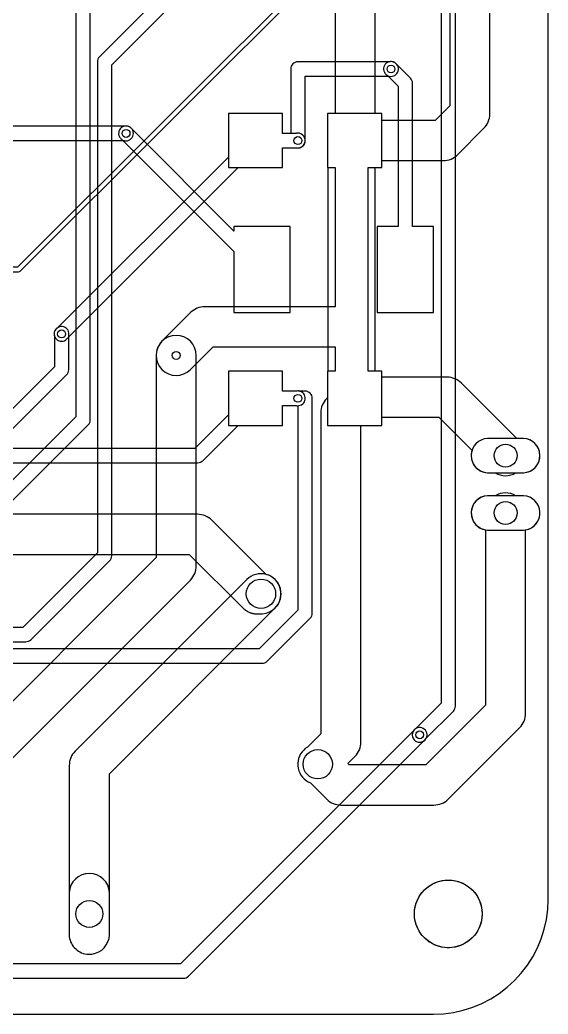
# Model space of a CAD drawing. Header units: millimetres. Extents: x 0 to 174, y 0 to 90.
# Drawn here: x 150.55 to 173.97, y 0 to 44.09 of the extents above; entities that cross this region are included whole.
import ezdxf

# ---------------------------------------------------------------- set-up
doc = ezdxf.new("R2010")
doc.units = ezdxf.units.MM

msp = doc.modelspace()

# ---------------------------------------------------------------- linework, layer by layer
at = {"layer": '16_copper'}
for points in [[(169.609, 47.257), (169.609, 40.275), (168.957, 39.624), (166.595, 39.624), (166.595, 39.935), (164.195, 39.935), (164.195, 37.535), (164.529, 37.535), (164.529, 31.369), (158.75, 31.369, 0.198912), (158.121, 31.109), (156.851, 29.839, 1), (158.109, 28.581), (159.118, 29.591), (164.529, 29.591), (164.529, 28.505), (164.195, 28.505), (164.195, 26.105), (166.595, 26.105), (166.595, 26.467), (169.126, 26.467), (170.597, 24.996, 0.492232), (171.286, 24.003), (171.628, 24.003, 0.276989), (172.542, 24.003), (172.884, 24.003, 0.95208), (172.884, 25.527), (172.58, 25.527), (170.123, 27.984, 0.198912), (169.494, 28.245), (166.595, 28.245), (166.595, 28.505), (166.306, 28.505), (166.306, 37.535), (166.595, 37.535), (166.595, 37.846), (169.325, 37.846, 0.198912), (169.954, 38.106), (171.126, 39.279, 0.198912), (171.387, 39.907), (171.387, 47.625, 0.198912)], [(163.728, 46.397), (150.453, 33.122), (146.832, 33.122, 0.143081), (146.354, 33.285), (144.476, 33.285, 0.957293), (144.476, 31.485), (146.354, 31.485, 0.599882), (147.04, 32.918), (150.495, 32.918, 0.198912), (150.567, 32.948), (163.902, 46.283, 0.198912)], [(139.065, 15.558), (161.29, 15.558, 0.198912), (161.515, 15.65), (163.42, 17.555, 0.198912), (163.513, 17.78), (163.513, 27.305, 0.414214), (163.195, 27.623), (162.958, 27.623, 0.124116), (162.797, 27.623), (162.195, 27.623), (162.195, 28.505), (159.795, 28.505), (159.795, 26.577), (158.301, 25.082), (147.157, 25.082, 0.300225)], [(147.157, 24.448), (158.433, 24.448, 0.198912), (158.657, 24.54), (160.222, 26.105), (162.195, 26.105), (162.195, 26.988), (162.797, 26.988, 0.061821), (162.877, 26.978), (162.877, 17.912), (161.158, 16.192), (139.197, 16.192)], [(123.825, 20.384), (158.064, 20.384), (160.437, 18.01), (160.462, 17.988), (160.487, 17.965), (160.49, 17.962), (160.492, 17.96), (160.519, 17.939), (160.545, 17.919), (160.548, 17.917), (160.551, 17.914), (160.579, 17.896), (160.607, 17.877), (160.611, 17.876), (160.614, 17.874), (160.643, 17.858), (160.673, 17.842), (160.676, 17.84), (160.679, 17.838), (160.71, 17.825), (160.741, 17.812), (160.744, 17.81), (160.748, 17.809), (160.78, 17.798), (160.811, 17.787), (160.815, 17.786), (160.818, 17.785), (160.851, 17.777), (160.884, 17.769), (160.887, 17.768), (160.891, 17.767), (160.924, 17.762), (160.957, 17.757), (160.96, 17.757), (160.964, 17.756), (161.039, 17.75), (161.056, 17.751), (161.066, 17.75), (161.24, 17.75), (161.314, 17.753, 0.843678), (161.464, 19.499), (159.061, 21.901, 0.198912), (158.433, 22.162), (124.193, 22.162)], [(135.255, 1.588), (157.798, 1.588), (157.802, 1.588, 0.19509), (158.022, 1.68), (168.443, 12.101, 0.960647), (168.13, 12.677), (168.093, 12.655, 0.111287), (167.994, 12.55), (157.666, 2.223), (135.387, 2.223)]]:
    msp.add_lwpolyline(points, format="xyb", dxfattribs=at)
for points in [[(152.464, 29.841, 0.212104), (152.681, 29.995), (160.222, 37.535), (162.195, 37.535), (162.195, 38.418), (162.797, 38.418, 0.567506), (163.195, 38.815), (163.195, 41.593), (166.925, 41.593, 0.960644), (167.11, 42.221), (167.069, 42.232, 0.111286), (166.925, 42.227), (162.877, 42.227, 0.414214), (162.56, 41.91), (162.56, 39.053), (162.195, 39.053), (162.195, 39.935), (159.795, 39.935), (159.795, 38.007), (152.232, 30.444), (152.218, 30.435), (152.184, 30.409), (152.153, 30.379), (152.127, 30.345), (152.106, 30.308), (152.089, 30.268), (152.078, 30.227), (152.073, 30.184), (152.073, 30.141), (152.078, 30.098), (152.089, 30.057), (152.106, 30.017), (152.127, 29.98), (152.153, 29.946), (152.184, 29.916), (152.218, 29.89), (152.255, 29.868), (152.295, 29.852), (152.336, 29.841), (152.379, 29.835), (152.421, 29.835)], [(155.322, 38.731, 1), (155.193, 39.374), (155.177, 39.37), (146.953, 39.37, 0.651733), (146.354, 40.905), (144.476, 40.905, 0.957293), (144.476, 39.105), (145.866, 39.105), (146.143, 38.828, 0.198912), (146.368, 38.735), (155.177, 38.735), (155.193, 38.731), (155.236, 38.725), (155.279, 38.725)], [(172.959, 21.47, 0.906347), (172.884, 22.987), (171.286, 22.987, 0.95208), (171.286, 21.463), (172.884, 21.463)], [(153.747, 2.661, 0.363971), (154.525, 3.511), (154.525, 5.379, 0.957293), (152.735, 5.379), (152.735, 3.511), (152.741, 3.433), (152.755, 3.356), (152.775, 3.28), (152.802, 3.207), (152.835, 3.136), (152.874, 3.068), (152.919, 3.004), (152.969, 2.944), (153.025, 2.889), (153.084, 2.839), (153.148, 2.794), (153.216, 2.755), (153.287, 2.722), (153.361, 2.695), (153.436, 2.675), (153.513, 2.661), (153.591, 2.654), (153.669, 2.654)]]:
    msp.add_lwpolyline(points, format="xyb", close=True, dxfattribs=at)
at = {"layer": '1_copper'}
for points in [[(169.228, 74.163), (169.228, 13.784), (168.107, 12.664), (168.093, 12.655), (168.059, 12.629), (168.028, 12.599), (168.002, 12.565), (167.981, 12.528), (167.964, 12.488), (167.953, 12.447), (167.948, 12.404), (167.948, 12.361), (167.953, 12.318), (167.964, 12.277), (167.981, 12.237), (168.002, 12.2), (168.028, 12.166), (168.059, 12.136), (168.093, 12.11), (168.13, 12.088), (168.17, 12.072), (168.211, 12.061), (168.254, 12.055), (168.296, 12.055), (168.339, 12.061, 0.212104), (168.556, 12.215), (169.77, 13.428, 0.198912), (169.863, 13.652), (169.863, 74.295, 0.198912)], [(134.845, 7.395), (153.577, 26.128, 0.198912), (153.67, 26.353), (153.67, 60.193)], [(159.795, 48.167), (154.08, 42.452, 0.198912), (153.988, 42.227), (153.988, 20.452), (150.681, 17.145), (149.623, 17.145)], [(149.623, 16.51), (150.812, 16.51, 0.198912), (151.037, 16.603), (154.53, 20.095, 0.198912), (154.623, 20.32), (154.623, 42.096), (160.222, 47.695)], [(164.529, 47.695), (164.529, 39.935), (164.195, 39.935), (164.195, 37.535), (164.211, 37.535), (164.211, 28.505), (164.195, 28.505), (164.195, 27.341), (164.143, 27.287, 0.19423), (163.894, 26.67), (163.894, 12.433), (163.299, 11.838, 0.037138), (163.189, 11.76), (163.134, 11.71, 0.540188), (163.432, 10.254), (164.154, 9.531, 0.198912), (164.782, 9.271), (168.91, 9.271, 0.198912), (169.539, 9.531), (172.714, 12.706, 0.198912), (172.974, 13.335), (172.974, 21.473, 0.897229), (172.884, 22.987), (172.542, 22.987, 0.276793), (171.628, 22.987), (171.286, 22.987, 0.897229), (171.196, 21.473), (171.196, 13.703), (168.542, 11.049), (165.151, 11.049), (165.087, 11.113), (165.411, 11.436, 0.198912), (165.672, 12.065), (165.672, 26.105), (166.595, 26.105), (166.595, 28.505), (165.989, 28.505), (165.989, 37.535), (166.595, 37.535), (166.595, 39.935), (166.306, 39.935), (166.306, 47.695)], [(147.002, 22.728), (152.625, 28.35, 0.198912), (152.718, 28.575), (152.718, 30.082, 0.960644), (152.089, 30.268), (152.078, 30.227, 0.111286), (152.083, 30.082), (152.083, 28.707), (146.46, 23.085, 0.198912)], [(149.309, 10.45), (158.109, 19.25, 0.198912), (158.369, 19.879), (158.369, 29.21, 1), (156.591, 29.21), (156.591, 20.247), (148.051, 11.708)]]:
    msp.add_lwpolyline(points, format="xyb", dxfattribs=at)
msp.add_lwpolyline([(153.035, 60.325), (153.035, 26.484), (134.488, 7.938)], dxfattribs=at)
for points in [[(168.89, 34.925), (167.958, 34.925), (167.958, 41.275, 0.198912), (167.865, 41.5), (167.286, 42.078, 0.960647), (166.711, 41.765), (166.732, 41.728, 0.111287), (166.837, 41.629), (167.323, 41.143), (167.323, 34.925), (166.39, 34.925), (166.39, 31.115), (168.89, 31.115)], [(162.195, 38.418), (162.797, 38.418, 0.960644), (162.983, 39.046), (162.942, 39.057, 0.111286), (162.797, 39.053), (162.195, 39.053), (162.195, 39.935), (159.795, 39.935), (159.795, 37.535), (162.195, 37.535)], [(162.54, 34.925), (160.04, 34.925), (160.04, 34.719), (155.539, 39.22, 0.960647), (154.963, 38.907), (154.985, 38.87, 0.111287), (155.09, 38.771), (160.04, 33.821), (160.04, 31.115), (162.54, 31.115)], [(162.195, 26.988), (162.797, 26.988, 0.960644), (162.983, 27.616), (162.942, 27.627, 0.111286), (162.797, 27.623), (162.195, 27.623), (162.195, 28.505), (159.795, 28.505), (159.795, 26.105), (162.195, 26.105)], [(172.959, 24.01, 0.906347), (172.884, 25.527), (171.286, 25.527, 0.95208), (171.286, 24.003), (172.884, 24.003)], [(153.747, 2.661, 0.363971), (154.525, 3.511), (154.525, 5.379), (154.519, 5.452), (154.519, 10.661), (161.869, 18.01, 1), (160.611, 19.268), (153.001, 11.658, 0.198912), (152.741, 11.029), (152.741, 5.452), (152.735, 5.379), (152.735, 3.511), (152.741, 3.433), (152.755, 3.356), (152.775, 3.28), (152.802, 3.207), (152.835, 3.136), (152.874, 3.068), (152.919, 3.004), (152.969, 2.944), (153.025, 2.889), (153.084, 2.839), (153.148, 2.794), (153.216, 2.755), (153.287, 2.722), (153.361, 2.695), (153.436, 2.675), (153.513, 2.661), (153.591, 2.654), (153.669, 2.654)]]:
    msp.add_lwpolyline(points, format="xyb", close=True, dxfattribs=at)
at = {"layer": 'drills_NPTH'}
msp.add_circle((169.545, 4.445), 1.5, dxfattribs=at)
at = {"layer": 'drills_PTH'}
for centre, radius in [((172.085, 24.765), 0.508), ((172.085, 22.225), 0.508), ((161.24, 18.639), 0.65), ((163.76, 11.079), 0.65), ((153.63, 4.445), 0.597)]:
    msp.add_circle(centre, radius, dxfattribs=at)
at = {"layer": 'drills_via_1_16'}
for centre in [(167.005, 41.91), (155.258, 39.053), (162.877, 38.735), (152.4, 30.163), (157.48, 29.21), (162.877, 27.305), (168.275, 12.383)]:
    msp.add_circle(centre, 0.175, dxfattribs=at)
at = {"layer": 'holes'}
msp.add_lwpolyline([(171.045, 4.391), (171.037, 4.285), (171.022, 4.179), (170.999, 4.074), (170.969, 3.971), (170.932, 3.871), (170.887, 3.773), (170.836, 3.679), (170.778, 3.589), (170.714, 3.503), (170.644, 3.422), (170.568, 3.346), (170.487, 3.276), (170.401, 3.212), (170.311, 3.154), (170.217, 3.103), (170.119, 3.058), (170.019, 3.021), (169.916, 2.991), (169.811, 2.968), (169.705, 2.953), (169.599, 2.945), (169.491, 2.945), (169.385, 2.953), (169.279, 2.968), (169.174, 2.991), (169.071, 3.021), (168.971, 3.058), (168.873, 3.103), (168.779, 3.154), (168.689, 3.212), (168.603, 3.276), (168.522, 3.346), (168.446, 3.422), (168.376, 3.503), (168.312, 3.589), (168.254, 3.679), (168.203, 3.773), (168.158, 3.871), (168.121, 3.971), (168.091, 4.074), (168.068, 4.179), (168.053, 4.285), (168.045, 4.391), (168.045, 4.499), (168.053, 4.605), (168.068, 4.712), (168.091, 4.816), (168.121, 4.919), (168.158, 5.019), (168.203, 5.117), (168.254, 5.211), (168.312, 5.301), (168.376, 5.387), (168.446, 5.468), (168.522, 5.544), (168.603, 5.614), (168.689, 5.678), (168.779, 5.736), (168.873, 5.787), (168.971, 5.832), (169.071, 5.869), (169.174, 5.899), (169.279, 5.922), (169.385, 5.937), (169.491, 5.945), (169.599, 5.945), (169.705, 5.937), (169.811, 5.922), (169.916, 5.899), (170.019, 5.869), (170.119, 5.832), (170.217, 5.787), (170.311, 5.736), (170.401, 5.678), (170.487, 5.614), (170.568, 5.544), (170.644, 5.468), (170.714, 5.387), (170.778, 5.301), (170.836, 5.211), (170.887, 5.117), (170.932, 5.019), (170.969, 4.919), (170.999, 4.816), (171.022, 4.712), (171.037, 4.605), (171.045, 4.499), (171.045, 4.391)], close=True, dxfattribs=at)
at = {"layer": 'outline'}
msp.add_lwpolyline([(5.08, 0), (168.89, 0), (169.333, 0.019), (169.772, 0.077), (170.205, 0.173), (170.627, 0.306), (171.037, 0.476), (171.43, 0.681), (171.804, 0.919), (172.155, 1.188), (172.482, 1.488), (172.782, 1.815), (173.051, 2.166), (173.289, 2.54), (173.494, 2.933), (173.664, 3.343), (173.797, 3.765), (173.893, 4.198), (173.951, 4.637), (173.97, 5.08), (173.97, 84.76)], dxfattribs=at)

doc.saveas('drawing.dxf')
